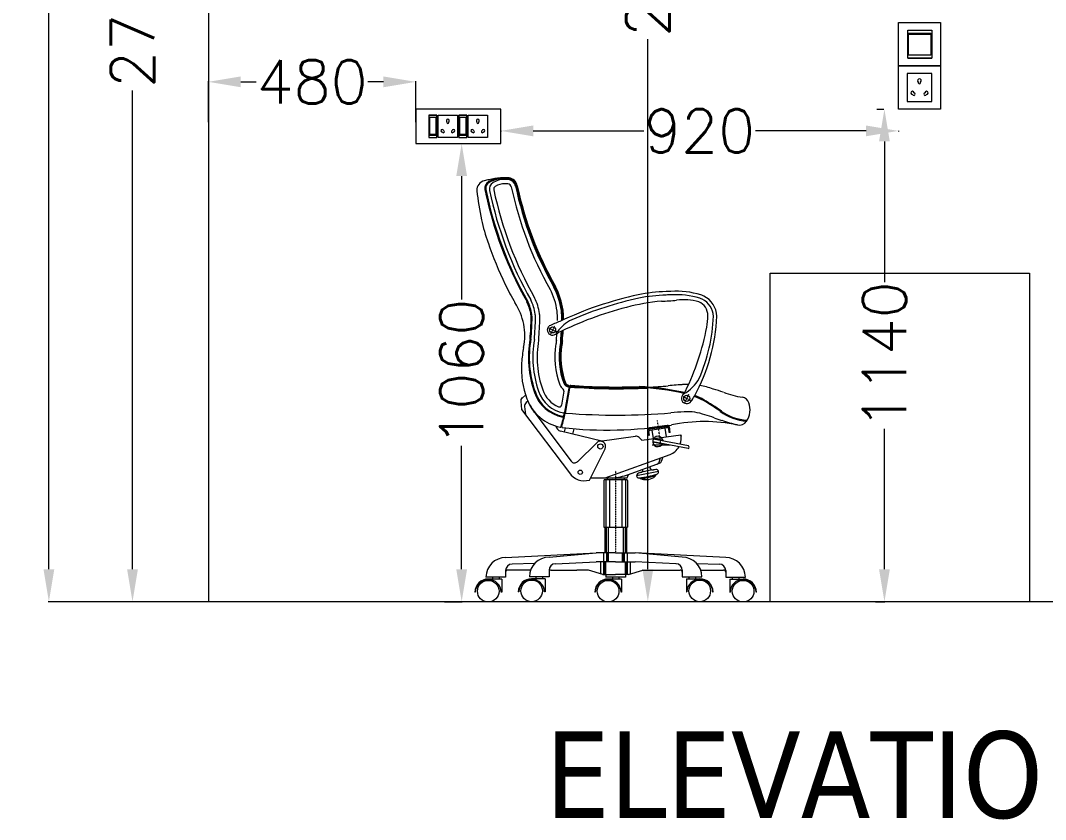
# Model space of a CAD drawing. Extents: x 3552052 to 4102982, y -707811 to -630695.
# Drawn here: x 3740793 to 3743165, y -695892 to -694043 of the extents above; entities that cross this region are included whole.
import ezdxf

# ---------------------------------------------------------------- set-up
doc = ezdxf.new("R2010")
doc.units = 0
doc.header["$LTSCALE"] = 6
doc.header["$MEASUREMENT"] = 0
doc.linetypes.add('AKS1', pattern=[0.024, 0.01, -0.002, 0, -0.002, 0.01])
doc.layers.get('0').update_dxf_attribs({"linetype": 'CONTINUOUS', "lineweight": 0})
doc.layers.get('Defpoints').update_dxf_attribs({"linetype": 'CONTINUOUS', "lineweight": 0})
for name, color, linetype, lineweight in [('ELE-1 NO 6-16A RAW POWER SOCKET', 1, 'CONTINUOUS', 0), ('ELE-2NOS OF 6-16 RAW POWER SOCKET', 1, 'CONTINUOUS', 0), ('ELE-4M UPS P.SB', 3, 'CONTINUOUS', 0), ('EQP', 6, 'CONTINUOUS', 0), ('MEP_HVAC_RA_DUCT', 1, 'CONTINUOUS', 0)]:
    doc.layers.add(name, color=color, linetype=linetype, lineweight=lineweight)
doc.styles.add('Annotation', font='tahoma.ttf')
doc.styles.add('ROMANS', font='romans.shx')
doc.dimstyles.new('AEPL1', dxfattribs={"dimtxt": 100, "dimasz": 75, "dimexe": 1.25, "dimexo": 50, "dimtad": 0, "dimdec": 0, "dimtxsty": 'ROMANS', "dimcen": 2.5, "dimclrd": 7, "dimclre": 7, "dimadec": 0, "dimazin": 0, "dimtfac": 1, "dimtdec": 0, "dimtmove": 0, "dimatfit": 3, "dimfxl": 1, "dimlwd": 0, "dimlwe": 0, "dimarcsym": 0})

# ---------------------------------------------------------------- blocks, each defined once
blk = doc.blocks.new('*D244')
at = {"layer": 'Defpoints', "color": 0, "linetype": 'ByBlock', "transparency": 16777216}
for p in [(3741052.5, -692667.8), (3741758, -692667.8), (3741382.2, -695388)]:
    blk.add_point(p, dxfattribs=at)
at = {"layer": 'ELE-4M UPS P.SB', "color": 7, "linetype": 'ByBlock', "lineweight": 0, "transparency": 16777216}
for p, q in [((3741708, -692667.8), (3741051.2, -692667.8)), ((3741052.5, -692742.8), (3741052.5, -693851.1)), ((3741052.5, -695313), (3741052.5, -694204.7)), ((3741332.2, -695388), (3741051.2, -695388))]:
    blk.add_line(p, q, dxfattribs=at)
at = {"layer": 'ELE-4M UPS P.SB', "color": 7, "linetype": 'ByBlock', "transparency": 16777216}
for points in [[(3741065, -692742.8), (3741040, -692742.8), (3741052.5, -692667.8)], [(3741040, -695313), (3741065, -695313), (3741052.5, -695388)]]:
    blk.add_solid(points, dxfattribs=at)
at = {"layer": 'ELE-4M UPS P.SB', "color": 0, "linetype": 'ByBlock', "transparency": 16777216, "insert": (3741052.5, -694027.9), "char_height": 100, "attachment_point": 5, "rotation": 90, "style": 'ROMANS'}
blk.add_mtext('2720', dxfattribs=at)
blk = doc.blocks.new('*D245')
at = {"layer": 'Defpoints', "color": 0, "linetype": 'ByBlock', "transparency": 16777216}
for p in [(3740859, -691888), (3741382.2, -691888), (3741382.2, -695388)]:
    blk.add_point(p, dxfattribs=at)
at = {"layer": 'ELE-4M UPS P.SB', "color": 7, "linetype": 'ByBlock', "lineweight": 0, "transparency": 16777216}
for p, q in [((3741332.2, -691888), (3740857.7, -691888)), ((3740859, -691963), (3740859, -693461.2)), ((3740859, -695313), (3740859, -693814.8)), ((3741332.2, -695388), (3740857.7, -695388))]:
    blk.add_line(p, q, dxfattribs=at)
at = {"layer": 'ELE-4M UPS P.SB', "color": 7, "linetype": 'ByBlock', "transparency": 16777216}
for points in [[(3740871.5, -691963), (3740846.5, -691963), (3740859, -691888)], [(3740846.5, -695313), (3740871.5, -695313), (3740859, -695388)]]:
    blk.add_solid(points, dxfattribs=at)
at = {"layer": 'ELE-4M UPS P.SB', "color": 0, "linetype": 'ByBlock', "transparency": 16777216, "insert": (3740859, -693638), "char_height": 100, "attachment_point": 5, "rotation": 90, "style": 'ROMANS'}
blk.add_mtext('3500', dxfattribs=at)
blk = doc.blocks.new('RTUH 6U')
at = {"layer": 'ELE-2NOS OF 6-16 RAW POWER SOCKET', "color": 30, "lineweight": 0, "ltscale": 300}
for p, q in [((-311.5, -26.5), (-226.5, -26.5)), ((-311.5, -123.5), (-311.5, -26.5)), ((-226.5, -26.5), (-226.5, -123.5)), ((-187.1, -26.5), (-220.9, -26.5)), ((-220.9, -26.5), (-220.9, -123.5)), ((-189.9, -37), (-218, -37)), ((-218, -37), (-218, -113)), ((-189.9, -40.4), (-218, -40.4)), ((-189.9, -113), (-189.9, -37)), ((-187.1, -123.5), (-187.1, -26.5)), ((-187.1, -123.5), (-187.1, -26.5)), ((-181.4, -123.5), (-181.4, -26.5)), ((-181.4, -26.5), (-96.4, -26.5)), ((-96.4, -26.5), (-96.4, -123.5)), ((-57, -26.5), (-90.8, -26.5)), ((-90.8, -26.5), (-90.8, -123.5)), ((-59.8, -37), (-88, -37)), ((-88, -37), (-88, -113)), ((-59.8, -40.4), (-88, -40.4)), ((-59.8, -113), (-59.8, -37)), ((-57, -123.5), (-57, -26.5)), ((-57, -123.5), (-57, -26.5)), ((-226.5, -123.5), (-311.5, -123.5)), ((-187.1, -123.5), (-220.9, -123.5)), ((-220.9, -123.5), (-187.1, -123.5)), ((-218, -113), (-189.9, -113)), ((-96.4, -123.5), (-181.4, -123.5)), ((-57, -123.5), (-90.8, -123.5)), ((-90.8, -123.5), (-57, -123.5)), ((-88, -113), (-59.8, -113))]:
    blk.add_line(p, q, dxfattribs=at)
blk.add_lwpolyline([(0, 0), (-368.5, 0), (-368.5, -150), (0, -150)], close=True, dxfattribs=at)
for centre, radius, start, end in [((-293.2, -56.1), 5.7, 87.49, 354.7311), ((-288.7, -52.1), 4.6, 284.9049, 157.3162), ((-269, -92.3), 4.22, 341.4031, 198.5969), ((-249.3, -52.1), 4.6, 22.6838, 255.0951), ((-244.8, -56.1), 5.7, 185.2689, 92.51), ((-163.1, -56.1), 5.7, 87.49, 354.7311), ((-158.6, -52.1), 4.6, 284.9049, 157.3162), ((-138.9, -92.3), 4.22, 341.4031, 198.5969), ((-119.2, -52.1), 4.6, 22.6838, 255.0951), ((-114.7, -56.1), 5.7, 185.2689, 92.51), ((-269, -99), 6.62, 127.1584, 52.8416), ((-138.9, -99), 6.62, 127.1584, 52.8416)]:
    blk.add_arc(centre, radius, start, end, dxfattribs=at)
blk = doc.blocks.new('*D248')
at = {"layer": 'Defpoints', "color": 0, "linetype": 'ByBlock', "transparency": 16777216}
for p in [(3742391.7, -693038), (3742244.7, -695388), (3742391.7, -695388)]:
    blk.add_point(p, dxfattribs=at)
at = {"layer": 'ELE-4M UPS P.SB', "color": 7, "linetype": 'ByBlock', "lineweight": 0, "transparency": 16777216}
for p, q in [((3742341.7, -693038), (3742243.4, -693038)), ((3742244.7, -693113), (3742244.7, -693733)), ((3742244.7, -695313), (3742244.7, -694086.6)), ((3742341.7, -695388), (3742243.4, -695388))]:
    blk.add_line(p, q, dxfattribs=at)
at = {"layer": 'ELE-4M UPS P.SB', "color": 7, "linetype": 'ByBlock', "transparency": 16777216}
for points in [[(3742257.2, -693113), (3742232.2, -693113), (3742244.7, -693038)], [(3742232.2, -695313), (3742257.2, -695313), (3742244.7, -695388)]]:
    blk.add_solid(points, dxfattribs=at)
at = {"layer": 'ELE-4M UPS P.SB', "color": 0, "linetype": 'ByBlock', "transparency": 16777216, "insert": (3742244.7, -693909.8), "char_height": 100, "attachment_point": 5, "rotation": 90, "style": 'ROMANS'}
blk.add_mtext('2350', dxfattribs=at)
blk = doc.blocks.new('*D249')
at = {"layer": 'Defpoints', "color": 0, "linetype": 'ByBlock', "transparency": 16777216}
for p in [(3741228, -694185), (3741228, -694328), (3741708, -694328)]:
    blk.add_point(p, dxfattribs=at)
at = {"layer": 'ELE-4M UPS P.SB', "color": 7, "linetype": 'ByBlock', "lineweight": 0, "transparency": 16777216}
for p, q in [((3741228, -694278), (3741228, -694183.7)), ((3741303, -694185), (3741338.8, -694185)), ((3741633, -694185), (3741597.2, -694185)), ((3741708, -694278), (3741708, -694183.7))]:
    blk.add_line(p, q, dxfattribs=at)
at = {"layer": 'ELE-4M UPS P.SB', "color": 7, "linetype": 'ByBlock', "transparency": 16777216}
for points in [[(3741303, -694172.5), (3741303, -694197.5), (3741228, -694185)], [(3741633, -694197.5), (3741633, -694172.5), (3741708, -694185)]]:
    blk.add_solid(points, dxfattribs=at)
at = {"layer": 'ELE-4M UPS P.SB', "color": 0, "linetype": 'ByBlock', "transparency": 16777216, "insert": (3741468, -694185), "char_height": 100, "attachment_point": 5, "style": 'ROMANS'}
blk.add_mtext('480', dxfattribs=at)
blk = doc.blocks.new('*D250')
at = {"layer": 'Defpoints', "color": 0, "linetype": 'ByBlock', "transparency": 16777216}
for p in [(3741724.5, -694328), (3741724.5, -695388), (3741814, -695388)]:
    blk.add_point(p, dxfattribs=at)
at = {"layer": 'ELE-4M UPS P.SB', "color": 7, "linetype": 'ByBlock', "lineweight": 0, "transparency": 16777216}
for p, q in [((3741774.5, -694328), (3741815.3, -694328)), ((3741814, -694403), (3741814, -694688.4)), ((3741814, -695313), (3741814, -695027.7)), ((3741774.5, -695388), (3741815.3, -695388))]:
    blk.add_line(p, q, dxfattribs=at)
at = {"layer": 'ELE-4M UPS P.SB', "color": 7, "linetype": 'ByBlock', "transparency": 16777216}
for points in [[(3741826.5, -694403), (3741801.5, -694403), (3741814, -694328)], [(3741801.5, -695313), (3741826.5, -695313), (3741814, -695388)]]:
    blk.add_solid(points, dxfattribs=at)
at = {"layer": 'ELE-4M UPS P.SB', "color": 0, "linetype": 'ByBlock', "transparency": 16777216, "insert": (3741814, -694858), "char_height": 100, "attachment_point": 5, "rotation": 90, "style": 'ROMANS'}
blk.add_mtext('1060', dxfattribs=at)
blk = doc.blocks.new('DFGFG')
at = {"layer": 'ELE-1 NO 6-16A RAW POWER SOCKET', "lineweight": 0}
for p, q in [((3576640.4, -687309.1), (3576640.4, -687365.8)), ((3576705.1, -687309.1), (3576640.4, -687309.1)), ((3576705.1, -687365.8), (3576705.1, -687309.1)), ((3576640.4, -687365.8), (3576705.1, -687365.8))]:
    blk.add_line(p, q, dxfattribs=at)
blk.add_lwpolyline([(3576722.8, -687289.1), (3576722.8, -687386.2), (3576622.8, -687386.2), (3576622.8, -687289.1)], close=True, dxfattribs=at)
for centre, radius, start, end in [((3576685.4, -687321.3), 3.8, 357.49, 264.7311), ((3576688, -687324.3), 3.07, 194.9049, 67.3162), ((3576656.8, -687337.5), 4.41, 37.1584, 322.8416), ((3576661.2, -687337.5), 2.81, 251.4031, 108.5969), ((3576685.4, -687353.6), 3.8, 95.2689, 2.51), ((3576688, -687350.6), 3.07, 292.6838, 165.0951)]:
    blk.add_arc(centre, radius, start, end, dxfattribs=at)
blk = doc.blocks.new('DFGFG23')
at = {"layer": 'ELE-1 NO 6-16A RAW POWER SOCKET', "lineweight": 0}
for p, q in [((3576657.4, -687471.7), (3576722.1, -687471.7)), ((3576657.4, -687527), (3576657.4, -687471.7)), ((3576722.1, -687471.7), (3576722.1, -687527)), ((3576722.1, -687527), (3576722.1, -687471.7)), ((3576664.5, -687473.6), (3576715.1, -687473.6)), ((3576664.5, -687525.2), (3576664.5, -687473.6)), ((3576666.7, -687525.2), (3576666.7, -687473.6)), ((3576715.1, -687473.6), (3576715.1, -687525.2)), ((3576722.1, -687527), (3576657.4, -687527)), ((3576722.1, -687527), (3576657.4, -687527)), ((3576715.1, -687525.2), (3576664.5, -687525.2))]:
    blk.add_line(p, q, dxfattribs=at)
blk.add_lwpolyline([(3576639.8, -687548.7), (3576639.8, -687451.7), (3576739.8, -687451.7), (3576739.8, -687548.7)], close=True, dxfattribs=at)
blk = doc.blocks.new('*D251')
at = {"layer": 'Defpoints', "color": 0, "linetype": 'ByBlock', "transparency": 16777216}
for p in [(3741904.5, -694248), (3742824.5, -694248), (3742824.5, -694298.5)]:
    blk.add_point(p, dxfattribs=at)
at = {"layer": 'ELE-4M UPS P.SB', "color": 7, "linetype": 'ByBlock', "lineweight": 0, "transparency": 16777216}
for p, q in [((3741904.5, -694298), (3741904.5, -694299.8)), ((3741979.5, -694298.5), (3742235.3, -694298.5)), ((3742749.5, -694298.5), (3742493.7, -694298.5)), ((3742824.5, -694298), (3742824.5, -694299.8))]:
    blk.add_line(p, q, dxfattribs=at)
at = {"layer": 'ELE-4M UPS P.SB', "color": 7, "linetype": 'ByBlock', "transparency": 16777216}
for points in [[(3741979.5, -694286), (3741979.5, -694311), (3741904.5, -694298.5)], [(3742749.5, -694311), (3742749.5, -694286), (3742824.5, -694298.5)]]:
    blk.add_solid(points, dxfattribs=at)
at = {"layer": 'ELE-4M UPS P.SB', "color": 0, "linetype": 'ByBlock', "transparency": 16777216, "insert": (3742364.5, -694298.5), "char_height": 100, "attachment_point": 5, "style": 'ROMANS'}
blk.add_mtext('920', dxfattribs=at)
blk = doc.blocks.new('*D252')
at = {"layer": 'Defpoints', "color": 0, "linetype": 'ByBlock', "transparency": 16777216}
for p in [(3742824.5, -694248), (3742721.5, -695388), (3742792.1, -695388)]:
    blk.add_point(p, dxfattribs=at)
at = {"layer": 'ELE-4M UPS P.SB', "color": 7, "linetype": 'ByBlock', "lineweight": 0, "transparency": 16777216}
for p, q in [((3742774.5, -694248), (3742790.9, -694248)), ((3742792.1, -694323), (3742792.1, -694648.4)), ((3742792.1, -695313), (3742792.1, -694987.7)), ((3742771.5, -695388), (3742793.4, -695388))]:
    blk.add_line(p, q, dxfattribs=at)
at = {"layer": 'ELE-4M UPS P.SB', "color": 7, "linetype": 'ByBlock', "transparency": 16777216}
for points in [[(3742804.6, -694323), (3742779.6, -694323), (3742792.1, -694248)], [(3742779.6, -695313), (3742804.6, -695313), (3742792.1, -695388)]]:
    blk.add_solid(points, dxfattribs=at)
at = {"layer": 'ELE-4M UPS P.SB', "color": 0, "linetype": 'ByBlock', "transparency": 16777216, "insert": (3742792.1, -694818), "char_height": 100, "attachment_point": 5, "rotation": 90, "style": 'ROMANS'}
blk.add_mtext('1140', dxfattribs=at)

msp = doc.modelspace()

# ---------------------------------------------------------------- linework, layer by layer
at = {"layer": 'EQP', "linetype": 'AKS1'}
for p, q in [((3742028.8, -694749.7), (3742019.9, -694768.6)), ((3742016, -694754.9), (3742033.9, -694763.5)), ((3742326.4, -694913.4), (3742344.3, -694922)), ((3742338.8, -694908.7), (3742330.1, -694927.1)), ((3742275, -695025.4), (3742267.1, -694968.7)), ((3742170.3, -695085.4), (3742170.3, -695274.7))]:
    msp.add_line(p, q, dxfattribs=at)
at = {"layer": 'EQP'}
for p, q in [((3742062.5, -694889.3), (3742052.2, -694949.3)), ((3742064.1, -694889), (3742053.4, -694951.4)), ((3741962, -694910.1), (3741954.4, -694915.9)), ((3742050.4, -694900.9), (3742044.8, -694933.2)), ((3741950.6, -694924.8), (3741952.8, -694943.3)), ((3741959.3, -694936.4), (3741961.5, -694954.8)), ((3741967.3, -694924.3), (3741963.1, -694927.4)), ((3741952.8, -694943.3), (3742065.8, -695093.2)), ((3741980.9, -694948.2), (3742067.3, -695062.9)), ((3742053.7, -694985.7), (3742051.4, -694995.3)), ((3742073.3, -694987.6), (3742070.3, -695000)), ((3742289.4, -694980), (3742248.7, -694985.7)), ((3742289.9, -694983.3), (3742249.2, -694989)), ((3742290.7, -694985.7), (3742249.5, -694991.5)), ((3742287.6, -695006.3), (3742284.8, -694986.5)), ((3742294.2, -694996.5), (3742293, -694987.4)), ((3742296.7, -694996.2), (3742295, -694984.2)), ((3742138, -695016.9), (3742042.5, -694993.1)), ((3742133.3, -695016.6), (3742216.1, -695005)), ((3742230.7, -695014.3), (3742224.4, -695007.9)), ((3742230.7, -695014.3), (3742321.3, -695001.5)), ((3742246.1, -695003.3), (3742244.5, -694991.3)), ((3742248.6, -695002.9), (3742246.1, -695003.3)), ((3742248.6, -695002.9), (3742247.3, -694993.8)), ((3742257.7, -695010.5), (3742254.9, -694990.7)), ((3742338.9, -695027.2), (3742257.3, -695011.8)), ((3742279.9, -695015.2), (3742257.7, -695011)), ((3742296.7, -694996.2), (3742294.2, -694996.5)), ((3742321.3, -695001.5), (3742321.9, -695005)), ((3742126.5, -695020), (3742081.9, -695064)), ((3742109.4, -695106.6), (3742145.9, -695034.2)), ((3742295.5, -695025.4), (3742254.5, -695025.4)), ((3742337.7, -695033.6), (3742256.1, -695018.1)), ((3742278.4, -695023.1), (3742256.2, -695018.9)), ((3742146, -695101.7), (3742296.1, -695047.1)), ((3742270.6, -695065), (3742274.3, -695055.1)), ((3742276.2, -695063), (3742279.9, -695053)), ((3742200.2, -695093.4), (3742271.8, -695067.3)), ((3742248.7, -695075.8), (3742249.4, -695078)), ((3742111.9, -695101.7), (3742197.1, -695101.7)), ((3742142.8, -695107.6), (3742142.8, -695215.6)), ((3742144.8, -695105.6), (3742195.8, -695105.6)), ((3742147.8, -695105.6), (3742147.8, -695215.6)), ((3742150.8, -695101.7), (3742150.8, -695105.6)), ((3742155.8, -695105.6), (3742155.8, -695215.6)), ((3742184.8, -695105.6), (3742184.8, -695215.6)), ((3742189.8, -695101.7), (3742189.8, -695105.6)), ((3742192.8, -695105.6), (3742192.8, -695215.6)), ((3742197.1, -695101.7), (3742200.2, -695093.4)), ((3742197.8, -695107.6), (3742197.8, -695215.6)), ((3742269.7, -695086.5), (3742218.8, -695097.1)), ((3742261.5, -695097.4), (3742230.6, -695103.9)), ((3742230.6, -695103.9), (3742230.7, -695104.3)), ((3742261.6, -695097.8), (3742230.7, -695104.3)), ((3742261.5, -695097.4), (3742261.6, -695097.8)), ((3742142.8, -695215.6), (3742197.8, -695215.6)), ((3742145.3, -695215.6), (3742145.3, -695274.7)), ((3742148.3, -695215.6), (3742148.3, -695274.7)), ((3742153.3, -695215.6), (3742153.3, -695274.7)), ((3742187.3, -695215.6), (3742187.3, -695274.7)), ((3742192.3, -695215.6), (3742192.3, -695274.7)), ((3742195.3, -695215.6), (3742195.3, -695274.7)), ((3741915.8, -695285.7), (3742125.3, -695274.7)), ((3742016.1, -695285), (3742125.3, -695274.7)), ((3742030.8, -695300.2), (3742125.3, -695295.7)), ((3742170.3, -695274.7), (3742125.3, -695274.7)), ((3742170.3, -695274.7), (3742125.3, -695274.7)), ((3742170.3, -695295.7), (3742125.3, -695295.7)), ((3742136.1, -695323.4), (3742136.1, -695295.7)), ((3742142.6, -695295.7), (3742142.6, -695274.7)), ((3742143.1, -695324.7), (3742143.1, -695295.7)), ((3742146.1, -695324.7), (3742146.1, -695295.7)), ((3742147.6, -695324.7), (3742147.6, -695295.7)), ((3742149.6, -695295.7), (3742149.6, -695274.7)), ((3742152.6, -695295.7), (3742152.6, -695274.7)), ((3742154.1, -695295.7), (3742154.1, -695274.7)), ((3742170.3, -695274.7), (3742215.3, -695274.7)), ((3742170.3, -695274.7), (3742215.3, -695274.7)), ((3742170.3, -695295.7), (3742215.3, -695295.7)), ((3742186.5, -695295.7), (3742186.5, -695274.7)), ((3742188, -695295.7), (3742188, -695274.7)), ((3742191, -695295.7), (3742191, -695274.7)), ((3742193.1, -695324.7), (3742193.1, -695295.7)), ((3742194.6, -695324.7), (3742194.6, -695295.7)), ((3742197.6, -695324.7), (3742197.6, -695295.7)), ((3742198, -695295.7), (3742198, -695274.7)), ((3742204.6, -695323.4), (3742204.6, -695295.7)), ((3742424.8, -695285.7), (3742215.3, -695274.7)), ((3742324.5, -695285), (3742215.3, -695274.7)), ((3742309.9, -695300.2), (3742215.3, -695295.7)), ((3741915.8, -695315.9), (3741915.8, -695331.2)), ((3741973.5, -695314.7), (3741920.8, -695314.7)), ((3741982.6, -695299.8), (3741930.5, -695300.9)), ((3742016.1, -695315.2), (3742016.1, -695330.5)), ((3742016.1, -695315.2), (3742016.1, -695330.5)), ((3742016.1, -695319), (3742016.1, -695330.5)), ((3742021.1, -695314.7), (3742080.3, -695314.7)), ((3742107.8, -695314.7), (3742080.3, -695314.7)), ((3742140.3, -695324.7), (3742107.8, -695314.7)), ((3742193.1, -695315.8), (3742193.1, -695331.1)), ((3742193.1, -695319.6), (3742193.1, -695331.1)), ((3742200.3, -695324.7), (3742232.8, -695314.7)), ((3742232.7, -695314.7), (3742319.5, -695314.7)), ((3742232.8, -695314.7), (3742232.7, -695314.7)), ((3742324.5, -695315.2), (3742324.5, -695330.5)), ((3742324.5, -695315.2), (3742324.5, -695330.5)), ((3742324.5, -695319), (3742324.5, -695330.5)), ((3742358.1, -695299.8), (3742410.1, -695300.9)), ((3742367.2, -695314.7), (3742419.8, -695314.7)), ((3742424.8, -695315.9), (3742424.8, -695331.2)), ((3741915.8, -695331.2), (3741870.3, -695331.2)), ((3741906.6, -695335.7), (3741875.6, -695335.7)), ((3741900.6, -695331.2), (3741885.6, -695331.2)), ((3741885.6, -695331.2), (3741885.6, -695335.7)), ((3741900.6, -695331.2), (3741900.6, -695335.7)), ((3741906.6, -695335.7), (3741906.6, -695365.7)), ((3742016.1, -695330.5), (3741970.6, -695330.5)), ((3742006.9, -695335), (3741975.9, -695335)), ((3741985.9, -695330.5), (3741985.9, -695335)), ((3742000.9, -695330.5), (3741985.9, -695330.5)), ((3741998.4, -695330.5), (3741988.4, -695330.5)), ((3742000.9, -695330.5), (3742000.9, -695335)), ((3742006.9, -695335), (3742006.9, -695365)), ((3742140.3, -695324.7), (3742170.3, -695324.7)), ((3742193.1, -695331.1), (3742147.6, -695331.1)), ((3742183.8, -695335.6), (3742152.8, -695335.6)), ((3742177.8, -695331.1), (3742162.8, -695331.1)), ((3742162.8, -695331.1), (3742162.8, -695335.6)), ((3742175.3, -695331.1), (3742165.3, -695331.1)), ((3742200.3, -695324.7), (3742170.3, -695324.7)), ((3742177.8, -695331.1), (3742177.8, -695335.6)), ((3742183.8, -695335.6), (3742183.8, -695365.6)), ((3742193.1, -695324.7), (3742193.1, -695331.1)), ((3742324.5, -695330.5), (3742370, -695330.5)), ((3742333.8, -695335), (3742333.8, -695365)), ((3742333.8, -695335), (3742364.8, -695335)), ((3742339.8, -695330.5), (3742354.8, -695330.5)), ((3742339.8, -695330.5), (3742339.8, -695335)), ((3742342.3, -695330.5), (3742352.3, -695330.5)), ((3742354.8, -695330.5), (3742354.8, -695335)), ((3742424.8, -695331.2), (3742470.3, -695331.2)), ((3742434.1, -695335.7), (3742465.1, -695335.7)), ((3742434.1, -695335.7), (3742434.1, -695365.7)), ((3742440.1, -695331.2), (3742440.1, -695335.7)), ((3742440.1, -695331.2), (3742455.1, -695331.2)), ((3742455.1, -695331.2), (3742455.1, -695335.7)), ((3741845.6, -695365.7), (3741844.6, -695365.7)), ((3741906.6, -695365.7), (3741905.5, -695365.7)), ((3741945.9, -695365), (3741944.9, -695365)), ((3742006.9, -695365), (3742005.8, -695365)), ((3742122.9, -695365.6), (3742121.8, -695365.6)), ((3742183.8, -695365.6), (3742182.8, -695365.6)), ((3742333.8, -695365), (3742334.9, -695365)), ((3742394.7, -695365), (3742395.8, -695365)), ((3742434.1, -695365.7), (3742435.1, -695365.7)), ((3742496, -695365.7), (3742495, -695365.7))]:
    msp.add_line(p, q, dxfattribs=at)
at = {"layer": 'EQP', "linetype": 'ByBlock'}
msp.add_lwpolyline([(3742528, -695388), (3742528, -694628), (3743128, -694628), (3743128, -695388)], dxfattribs=at)
at = {"layer": 'EQP'}
for centre, radius in [((3742024.4, -694759), 7), ((3742334.7, -694917.4), 7), ((3742334.7, -694917.4), 7), ((3742135, -695028.7), 6.09), ((3742088.4, -695088.4), 4.87), ((3741875.6, -695363.7), 25), ((3741975.9, -695363), 25), ((3742152.8, -695363.6), 25), ((3742364.8, -695363), 25), ((3742465.1, -695363.7), 25)]:
    msp.add_circle(centre, radius, dxfattribs=at)
for centre, radius, start, end in [((3741871.1, -694435.6), 22, 101.7184, 183.0364), ((3741885, -694467.2), 56.3, 97.7104, 109.4122), ((3741884.5, -694431), 17, 118.4373, 191.5166), ((3741884.5, -694431), 15, 118.4373, 191.5166), ((3741912.7, -694483), 76.2, 89.5922, 118.4373), ((3741912.7, -694483), 74.2, 89.5631, 118.4373), ((3741922.3, -694611.8), 205.3, 95.184, 102.5998), ((3741895.1, -694433.1), 17, 121.7559, 191.7973), ((3741913.7, -694463.1), 52.3, 90, 122.5896), ((3741915.1, -694469.5), 62.7, 82.1976, 91.7515), ((3741915.1, -694469.5), 60.7, 82.1976, 91.787), ((3741915.1, -694469.5), 58.7, 82.1976, 91.4011), ((3741920.9, -694429.2), 18, 9.5422, 82.9235), ((3741920.9, -694429.2), 20, 9.5422, 82.8865), ((3741920.9, -694429.2), 22, 9.5422, 82.8553), ((3742521.2, -694361.6), 676.3, 186.39, 192.1549), ((3742736.8, -694257.3), 886.8, 191.5166, 209.5294), ((3742736.8, -694257.3), 884.8, 191.5166, 209.5294), ((3742736.8, -694257.3), 876.8, 191.7973, 209.5294), ((3741895.1, -694433.1), 7, 121.7559, 191.7973), ((3742736.8, -694257.3), 866.8, 191.7973, 209.5294), ((3741913.7, -694463.1), 42.3, 88.8716, 121.7559), ((3741909.7, -694554.4), 133.7, 85.2071, 87.938), ((3741920.9, -694429.2), 8, 8.1457, 90), ((3742736.8, -694257.3), 825.8, 191.9337, 209.6152), ((3742736.8, -694257.3), 815.8, 191.9552, 209.6152), ((3742736.8, -694257.3), 813.8, 191.9552, 209.6152), ((3742736.8, -694257.3), 811.8, 191.9552, 209.6152), ((3742736.8, -694257.3), 886.8, 192.2185, 209.5294), ((3742300, -694409.3), 450, 192.1549, 199.1832), ((3742736.8, -694257.3), 912.5, 199.1832, 205.7555), ((3741509.6, -694849.3), 450, 25.7273, 25.7555), ((3742451.3, -694395.6), 595.3, 205.7273, 210.2999), ((3741880.8, -694737), 155.5, 7.9925, 27.5825), ((3741880.8, -694737), 165.5, 7.9925, 27.5825), ((3741880.8, -694737), 167.5, 7.9925, 27.5825), ((3741880.8, -694737), 169.5, 7.9925, 27.5825), ((3742395.9, -695487.7), 828.2, 102.1065, 115.3571), ((3742299.1, -695050.6), 380.5, 91.8279, 101.6562), ((3742299.1, -695050.6), 372.5, 91.8279, 101.6562), ((3742297, -694803), 133, 89.4663, 94.336), ((3742297, -694803), 125, 89.4663, 94.336), ((3742310.4, -694863.1), 193.6, 72.8282, 93.6142), ((3742310.4, -694863.1), 185.6, 72.9057, 93.6142), ((3742352.9, -694722.5), 46.7, 62.8314, 71.6549), ((3742350.8, -694729.3), 53.7, 2.0294, 64.2667), ((3741821, -694771.9), 139, 348.4994, 33.1333), ((3741880.8, -694737), 94.5, 7.9925, 27.0288), ((3741880.8, -694737), 96.5, 7.9925, 27.0288), ((3741880.8, -694737), 104.5, 7.9925, 27.0288), ((3741880.8, -694737), 114.5, 7.9925, 27.0288), ((3742395.9, -695487.7), 820.2, 102.1065, 113.5138), ((3742314.4, -695144.8), 453.7, 94.8014, 105.2307), ((3742246.5, -693928.6), 764.6, 272.2398, 274.8547), ((3742328.5, -694826.2), 136.8, 75.555, 97.2388), ((3742350.1, -694724.8), 33.4, 357.2129, 68.0325), ((3742352.9, -694722.5), 38.7, 62.8575, 71.8193), ((3742350.8, -694729.3), 45.7, 2.0294, 64.3792), ((3741840.1, -694737.8), 135, 3.0001, 6.6458), ((3741840.1, -694737.8), 137, 3.0001, 6.6458), ((3741840.1, -694737.8), 145, 3.0001, 6.6458), ((3741840.1, -694737.8), 155, 3.0001, 6.6458), ((3741840.1, -694737.8), 196, 0.212, 6.6458), ((3742392.5, -695475.4), 793.4, 104.4032, 116.6298), ((3741840.1, -694737.8), 206, 0.212, 6.6458), ((3741840.1, -694737.8), 208, 2.3444, 6.6458), ((3741840.1, -694737.8), 210, 2.3444, 6.6458), ((3741979.1, -694707.9), 425.8, 331.3543, 357.3721), ((3742000.6, -694712.8), 396.1, 336.3843, 357.9463), ((3742240.7, -694726), 142.8, 349.1702, 359.8527), ((3741302.1, -694719.4), 672.9, 354.8191, 359.0819), ((3741302.1, -694719.4), 674.9, 354.8191, 359.0819), ((3741302.1, -694719.4), 682.9, 354.8191, 359.0819), ((3741302.1, -694719.4), 692.9, 354.8191, 359.0819), ((3742024.4, -694759), 12.2, 132.7373, 318.9552), ((3742354, -695507.9), 829.8, 112.1434, 114.0249), ((3742102.3, -694808.2), 80, 114.8554, 146.1465), ((3741302.1, -694719.4), 745.9, 358.7062, 359.2406), ((3741302.1, -694719.4), 747.9, 358.7811, 359.2406), ((3741865.7, -694442.8), 365.9, 296.6432, 297.9034), ((3741302.1, -694719.4), 733.9, 355.0307, 356.6875), ((11986297.5, -6224973.2), 9927289, 146.14648804, 146.14651064), ((3741302.1, -694719.4), 743.9, 355.0307, 356.6875), ((3741302.1, -694719.4), 745.9, 355.0307, 356.7734), ((3741302.1, -694719.4), 747.9, 355.0307, 356.8582), ((3741827.4, -694650.4), 562.9, 333.6275, 349.5148), ((3742252.9, -694854.6), 300.8, 169.4688, 176.3028), ((3742212.5, -694822.3), 244, 169.8831, 199.6033), ((3742212.5, -694822.3), 242, 169.8831, 199.6033), ((3742212.5, -694822.3), 234, 169.8831, 199.6033), ((3742212.5, -694822.3), 224, 169.8831, 199.6033), ((3742212.5, -694822.3), 183, 170.2387, 200.4046), ((3742565.7, -694854.1), 537.2, 172.3327, 173.3595), ((3742212.5, -694822.3), 173, 170.2387, 200.4046), ((3742212.5, -694822.3), 171, 170.2387, 200.4046), ((3742565.7, -694854.1), 527.2, 172.3327, 173.3595), ((3742212.5, -694822.3), 169, 170.2387, 200.4046), ((3742565.7, -694854.1), 525.2, 172.3327, 173.3595), ((3742565.7, -694854.1), 523.2, 172.3327, 173.3595), ((3742154.2, -694848.1), 202, 176.3278, 200.419), ((3742063.3, -694877.2), 24, 202.8121, 231.9704), ((3742063.3, -694877.2), 14, 202.8121, 265.408), ((3742063.2, -694877.4), 11.9, 202.8, 261.5931), ((3742063.1, -694877.5), 9.74, 202.7693, 257.1987), ((3742060.5, -694888.9), 2, 350.2447, 77.6761), ((3742061.3, -694890.1), 1, 350.2447, 82.3953), ((3742173.7, -693383), 1512.2, 265.8301, 272.7141), ((3742064.9, -694890.3), 1, 85.8719, 170.2789), ((3742066.1, -694889.4), 2, 85.9137, 170.2789), ((3742173.7, -693383), 1510.2, 265.8719, 271.9466), ((3742173.7, -693383), 1508.2, 265.9137, 271.9494), ((3742201.6, -695472.3), 580.4, 77.3818, 87.6992), ((3742201.6, -695472.3), 582.4, 77.3075, 87.6992), ((3742173.7, -693383), 1510.2, 272.7187, 274.4946), ((3742359.1, -695465.1), 580.4, 93.0399, 96.6293), ((3742336.4, -695059.8), 174.5, 89.1431, 93.7469), ((3742282.1, -694825.9), 93.4, 299.5266, 330.7082), ((3742336.4, -695059.8), 174.5, 70.0243, 80.5273), ((3741960.2, -694923.6), 9.74, 127, 186.8265), ((3742063.2, -694877.1), 85, 198.4726, 259.5478), ((3742063.2, -694877.1), 83, 198.4726, 259.5963), ((3742063.2, -694877.1), 75, 198.4726, 259.7192), ((3742063.2, -694877.1), 65, 198.4726, 247.0756), ((3742045.4, -694900.1), 5, 350.2447, 51.9704), ((3742334.7, -694917.4), 12.2, 143.0614, 325.6939), ((3742258.5, -694854.4), 86.7, 320.0481, 326.0746), ((3742334.7, -694917.4), 12.2, 122.6722, 137.7784), ((3742291, -695076.3), 176.5, 77.3649, 77.8259), ((3742269.6, -694866), 71.1, 328.5665, 330.9601), ((3742268.9, -694865.9), 95.7, 321.5028, 331.2028), ((3742291, -695076.3), 174.5, 54.1415, 69.3413), ((3742291, -695076.3), 176.5, 54.1663, 69.3413), ((3742360, -695037.2), 145.9, 75.5567, 75.7155), ((3742360, -695037.2), 145.9, 75.5567, 75.7155), ((3742309.6, -695205.4), 321.5, 70.0304, 74.3417), ((3742508.2, -694658.9), 260, 250.0304, 260.1585), ((3742460.5, -694933.8), 19, 18.9555, 80.1585), ((3741969, -694935.2), 9.74, 127, 186.8265), ((3742062.1, -694882.5), 103.6, 200.419, 258.6444), ((3742073.4, -694879.8), 115.1, 202.7291, 217.505), ((3742039.9, -694932.4), 5, 247.0756, 350.2447), ((3742225.3, -695209), 321.5, 54.1094, 58.5134), ((3742225.3, -695209), 323.5, 54.1094, 58.4999), ((3742432.1, -694943.6), 49, 326.583, 18.9555), ((3741734.7, -694888.7), 323.3, 343.0562, 349.1971), ((3741752.4, -694892.9), 306.6, 342.97, 349.0058), ((3742048.2, -694958.7), 2, 259.5478, 347.4066), ((3742048.6, -694956.8), 2, 259.5963, 347.7635), ((3742050.2, -694949), 2, 259.7192, 350.2447), ((3742055.6, -694949.9), 1.84, 171.6786, 265.1888), ((3742173.7, -693383), 1573.2, 265.6874, 274.5404), ((3742359.1, -695465.1), 517.4, 93.3407, 96.7585), ((3742336.4, -695059.8), 111.5, 68.8971, 93.7469), ((3742309.6, -695205.4), 258.5, 70.0304, 74.9983), ((3742508.2, -694658.9), 323, 250.0304, 253.3307), ((3742480, -694856.9), 113.2, 233.3032, 266.6791), ((3742480, -694856.9), 111.2, 233.3032, 267.2241), ((3742566.2, -694737.9), 258, 234.1094, 234.6206), ((3742046.1, -694978.9), 14.6, 190.2287, 256.0011), ((3742042.1, -694982.1), 2, 258.6444, 350.2447), ((3742047.6, -694983.1), 2, 170.2789, 263.6585), ((3742151.4, -694048.9), 942, 263.6585, 279.0418), ((3742249.4, -694990.6), 5, 97.9734, 187.9734), ((3742249.9, -694993.9), 5, 97.9734, 187.9734), ((3742290.1, -694984.9), 5, 7.9734, 97.9734), ((3742290.5, -694988.3), 5, 7.9734, 97.9734), ((3742291, -694987.7), 2, 7.9734, 97.9734), ((3742375.9, -695341.3), 370.2, 78.1522, 101.9185), ((3742711, -694028.3), 985.3, 252.5535, 254.7587), ((3742456.3, -694959.5), 20, 256.9998, 326.583), ((3742217.4, -695014.6), 9.74, 44.1839, 98), ((3742249.3, -694993.5), 2, 97.9734, 187.9734), ((3742268, -695017.1), 12, 5.015, 333.5872), ((3742282.5, -695009.8), 39.7, 339.7333, 12.0348), ((3742135, -695028.7), 12.2, 333.2946, 134.6096), ((3742282.5, -695009.8), 39.7, 289.9656, 330.0391), ((3742335.7, -695029.9), 4.38, 301.3638, 37.2384), ((3742075.1, -695057), 9.74, 217, 314.6085), ((3742296.7, -695343.1), 263.1, 97.3209, 106.2601), ((3742226.1, -695082.1), 7.31, 285.142, 3.4272), ((3742256.4, -695075.8), 7.31, 197.3937, 278.5777), ((3742296.7, -695343.1), 263.1, 97.3209, 98.5777), ((3742264.3, -695087.6), 5.5, 281.7905, 101.7905), ((3742263.8, -695062.5), 7.31, 290, 339.8278), ((3742269.3, -695060.5), 7.31, 290, 339.8278), ((3742098, -695066.2), 42, 213.9566, 285.8616), ((3742144.8, -695107.6), 2, 90, 180), ((3742152.5, -694966.6), 135.5, 274.0824, 290.62), ((3742195.8, -695107.6), 2, 0, 90), ((3742224.2, -695096), 5.5, 101.7905, 281.7905), ((3742296.7, -695343.1), 263.1, 105.142, 106.2601), ((3742191.8, -694840.4), 263.1, 277.3209, 286.2601), ((3742240.8, -695075.4), 30.3, 239.1547, 250.3888), ((3742240.3, -695072.8), 32.8, 253.1, 310.481), ((3742240.8, -695075.4), 30.3, 313.1922, 324.4263), ((3741915.8, -695331.2), 45.5, 90, 180), ((3742016.1, -695330.5), 45.5, 90, 180), ((3742324.5, -695330.5), 45.5, 0, 90), ((3742424.8, -695331.2), 45.5, 0, 90), ((3741930.8, -695315.9), 15, 91.2165, 180), ((3741920.8, -695319.7), 5, 90, 180), ((3742031.1, -695315.2), 15, 91.2165, 180), ((3742021.1, -695319.7), 5, 90, 180), ((3742309.5, -695315.2), 15, 0, 88.7835), ((3742319.5, -695319.7), 5, 0, 90), ((3742409.8, -695315.9), 15, 0, 88.7835), ((3742419.8, -695319.7), 5, 0, 90), ((3741875.6, -695366.6), 31, 90, 178.241), ((3741875.6, -695366.6), 30, 1.759, 178.241), ((3741975.9, -695366), 31, 90, 178.241), ((3741975.9, -695366), 30, 1.759, 178.241), ((3742152.8, -695366.6), 31, 90, 178.241), ((3742152.8, -695366.6), 30, 1.759, 178.241), ((3742193.1, -695331.1), 45.5, 171.9455, 180), ((3742364.8, -695366), 30, 1.759, 178.241), ((3742364.8, -695366), 31, 1.759, 90), ((3742465.1, -695366.6), 30, 1.759, 178.241), ((3742465.1, -695366.6), 31, 1.759, 90.0009)]:
    msp.add_arc(centre, radius, start, end, dxfattribs=at)
at = {"layer": 'MEP_HVAC_RA_DUCT', "color": 8, "linetype": 'ByBlock'}
msp.add_line((3741228, -691888), (3741228, -695388), dxfattribs=at)
msp.add_lwpolyline([(3744470, -695388), (3741228, -695388)], dxfattribs=at)

# ---------------------------------------------------------------- block references
at = {"layer": 'ELE-2NOS OF 6-16 RAW POWER SOCKET', "color": 3, "linetype": 'ByBlock', "xscale": 0.5333333333336726, "yscale": 0.5333333333336726, "zscale": 0.5333333333336726, "rotation": 179.9999999999999}
msp.add_blockref('RTUH 6U', (3741708, -694328), dxfattribs=at)
at = {"layer": 'ELE-4M UPS P.SB', "color": 0, "linetype": 'ByBlock', "rotation": 270}
for name, p in [('DFGFG23', (4430373.2, 2882591.8)), ('DFGFG', (4430210.7, 2882474.7))]:
    msp.add_blockref(name, p, dxfattribs=at)

# ---------------------------------------------------------------- texts
at = {"insert": (3744705.4, -695688.2), "char_height": 200, "width": 2697.906, "attachment_point": 3, "style": 'Annotation'}
msp.add_mtext('\\pxql;ELEVATION-4', dxfattribs=at)

# ---------------------------------------------------------------- dimensions: what is measured, and where the dimension line sits
at = {"layer": 'ELE-4M UPS P.SB', "color": 0, "linetype": 'ByBlock'}
for base, p1, p2, picture, middle in [((3740859, -691888), (3741382.2, -695388), (3741382.2, -691888), '*D245', (3740859, -693638)), ((3741052.5, -692667.8), (3741382.2, -695388), (3741758, -692667.8), '*D244', (3741052.5, -694027.9)), ((3742792.1, -695388), (3742824.5, -694248), (3742721.5, -695388), '*D252', (3742792.1, -694818)), ((3741814, -695388), (3741724.5, -694328), (3741724.5, -695388), '*D250', (3741814, -694858))]:
    dim = msp.add_linear_dim(base=base, p1=p1, p2=p2, angle=90, dimstyle='AEPL1', dxfattribs=at)
    dim.commit()
    dim.dimension.update_dxf_attribs({"geometry": picture, "text_midpoint": middle})
dim = msp.add_linear_dim(base=(3742244.7, -695388), p1=(3742391.7, -693038), p2=(3742391.7, -695388), angle=90, dimstyle='AEPL1', dxfattribs=at)
dim.commit()
dim.dimension.update_dxf_attribs({"geometry": '*D248', "text_midpoint": (3742244.7, -693909.8), "dimtype": 160})
for base, p1, p2, picture, middle in [((3741228, -694185), (3741708, -694328), (3741228, -694328), '*D249', (3741468, -694185)), ((3742824.5, -694298.5), (3741904.5, -694248), (3742824.5, -694248), '*D251', (3742364.5, -694298.5))]:
    dim = msp.add_linear_dim(base=base, p1=p1, p2=p2, dimstyle='AEPL1', dxfattribs=at)
    dim.commit()
    dim.dimension.update_dxf_attribs({"geometry": picture, "text_midpoint": middle})

doc.saveas('drawing.dxf')
